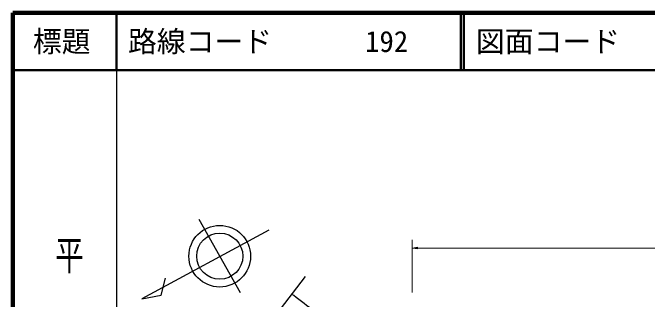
# Model space of a CAD drawing. Units: millimetres, scale not verified. Extents: x 40000 to 680000, y 20000 to 380000.
# Drawn here: x 40000 to 150112, y 330205 to 380000 of the extents above; entities that cross this region are included whole.
import ezdxf
from ezdxf.enums import TextEntityAlignment as Align

# ---------------------------------------------------------------- set-up
doc = ezdxf.new("R2010")
doc.units = ezdxf.units.MM
doc.header["$LTSCALE"] = 1000
for name, color, linetype, lineweight in [('M-BGD', 7, 'Continuous', 25), ('M-BMK-SRVR', 3, 'Continuous', 25), ('M-STR-HTXT', 7, 'Continuous', 13), ('M-TTL', 2, 'Continuous', 140), ('M-TTL-BAND', 7, 'Continuous', 25), ('M-TTL-LINE', 7, 'Continuous', 50)]:
    doc.layers.add(name, color=color, linetype=linetype, lineweight=lineweight)
doc.layers.add('M-TTL-TXT', color=7, linetype='Continuous')
doc.styles.add('@ＭＳ ゴシック', font='')
doc.styles.add('ＭＳ ゴシック', font='')
doc.styles.get('@ＭＳ ゴシック').set_extended_font_data('@MS Gothic')
doc.styles.get('ＭＳ ゴシック').set_extended_font_data('MS Gothic')

msp = doc.modelspace()

# ---------------------------------------------------------------- linework, layer by layer
at = {"layer": 'M-BGD'}
for p, q in [((79510, 331324), (72342, 344054)), ((84456, 342237), (62404, 330314)), ((65790, 330946), (66523, 333907)), ((62404, 330314), (65790, 330946))]:
    msp.add_line(p, q, dxfattribs=at)
for radius in [5351, 4000]:
    msp.add_circle((75928, 337695), radius, dxfattribs=at)
msp.add_open_spline([(125123, 299460), (124501, 299792), (122641, 300801), (122023, 301142), (121359, 301509), (119368, 302612), (118716, 303000), (118085, 303375), (116210, 304535), (115610, 304959), (115112, 305310), (113694, 306468), (113231, 306865), (112629, 307382), (110834, 308951), (110289, 309528), (109569, 310291), (107601, 312754), (106918, 313551), (105798, 314861), (102424, 318777), (101276, 320062), (100567, 320854), (98386, 323184), (97635, 323937), (97248, 324325), (96022, 325424), (95592, 325763), (94828, 326366), (92452, 328059), (91672, 328640), (91032, 329117), (89228, 330484), (88403, 331115)], degree=3, knots=[0, 0, 0, 0, 1, 1, 1, 2, 2, 2, 3, 3, 3, 4, 4, 4, 5, 5, 5, 6, 6, 6, 7, 7, 7, 8, 8, 8, 9, 9, 9, 10, 10, 10, 11, 11, 11, 11], dxfattribs=at)
at = {"layer": 'M-BMK-SRVR'}
msp.add_line((90773, 334175), (69241, 306373), dxfattribs=at)
at = {"layer": 'M-STR-HTXT'}
for p, q in [((109321, 331399), (109321, 340535)), ((109321, 339120), (294134, 339120))]:
    msp.add_line(p, q, dxfattribs=at)
msp.add_lwpolyline([(110321, 339287), (109321, 339120), (110321, 338954)], dxfattribs=at)
at = {"layer": 'M-TTL'}
for p, q in [((40000, 380000), (40000, 20000)), ((680000, 380000), (40000, 380000))]:
    msp.add_line(p, q, dxfattribs=at)
at = {"layer": 'M-TTL-BAND'}
msp.add_line((58000, 370000), (58000, 20000), dxfattribs=at)
at = {"layer": 'M-TTL-LINE'}
for p, q in [((58000, 380000), (58000, 370000)), ((117750, 380000), (117750, 370000)), ((118250, 380000), (118250, 370000)), ((40000, 370000), (680000, 370000))]:
    msp.add_line(p, q, dxfattribs=at)

# ---------------------------------------------------------------- texts
at = {"layer": 'M-TTL-BAND', "style": '@ＭＳ ゴシック', "width": 1.4}
msp.add_text('平  面  図', height=3666, rotation=270, dxfattribs=at).set_placement((49777, 306475), align=Align.MIDDLE_RIGHT)
at = {"layer": 'M-TTL-TXT', "style": 'ＭＳ ゴシック'}
msp.add_text('標題', height=3666, dxfattribs=at).set_placement((48500, 375000), align=Align.MIDDLE_CENTER)
for s, p in [('路線コード', (60000, 375000)), ('192', (101142, 375000)), ('図面コード', (120380, 375000))]:
    msp.add_text(s, height=3666, dxfattribs=at).set_placement(p, align=Align.MIDDLE_LEFT)

doc.saveas('drawing.dxf')
